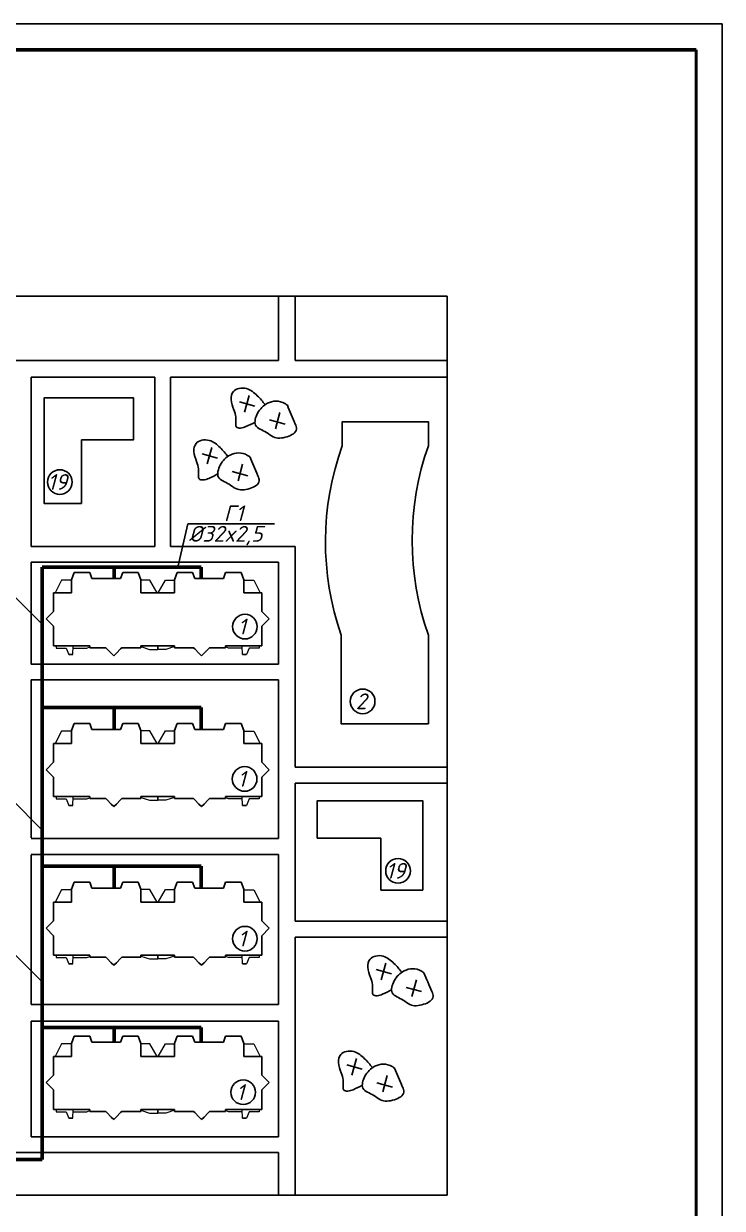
# Model space of a CAD drawing. Header units: millimetres. Extents: x -710977 to 10671, y -929782 to 89628.
# Drawn here: x 1560.2 to 1693.1, y 3954 to 4179.6 of the extents above; entities that cross this region are included whole.
import ezdxf

# ---------------------------------------------------------------- set-up
doc = ezdxf.new("R2010")
doc.units = ezdxf.units.MM
doc.header["$LTSCALE"] = 0.4
for name, color, linetype, lineweight in [('2', 5, 'Continuous', 50), ('5', 7, 'Continuous', 25), ('A-FLOR', 192, 'Continuous', 9), ('A-WALL', 113, 'Continuous', 9), ('газ', 7, 'Continuous', 40), ('основной', 7, 'Continuous', 60)]:
    doc.layers.add(name, color=color, linetype=linetype, lineweight=lineweight)
for name, color, linetype in [('VPORTS', 7, 'Continuous'), ('А1', 7, 'Continuous'), ('кварталыИнфо', 7, 'Continuous'), ('план', 7, 'Continuous')]:
    doc.layers.add(name, color=color, linetype=linetype)
doc.styles.add('текстовый', font='isocpeui.ttf', dxfattribs={"height": 5})

msp = doc.modelspace()

# ---------------------------------------------------------------- linework, layer by layer
at = {"linetype": 'ByBlock'}
for p, q in [((1369.066, 4127.785), (1640.78, 4127.785)), ((1640.78, 4127.785), (1640.78, 3956.54)), ((1640.78, 3956.54), (1369.066, 3956.54))]:
    msp.add_line(p, q, dxfattribs=at)
at = {"color": 7, "lineweight": 25}
for p, q in [((1570.689, 4075.109), (1571.841, 4075.109)), ((1579.92, 4075.109), (1581.072, 4075.109)), ((1591.445, 4075.109), (1590.293, 4075.109)), ((1600.676, 4075.109), (1599.524, 4075.109)), ((1573.827, 4073.957), (1574.979, 4073.957)), ((1597.539, 4073.957), (1596.387, 4073.957)), ((1573.935, 4060.805), (1575.087, 4060.805)), ((1579.779, 4060.805), (1580.931, 4060.805)), ((1591.587, 4060.805), (1590.435, 4060.805)), ((1597.43, 4060.805), (1596.278, 4060.805)), ((1576.045, 4060.551), (1576.86, 4059.737)), ((1577.819, 4059.754), (1578.634, 4060.569)), ((1593.546, 4059.754), (1592.732, 4060.569)), ((1595.32, 4060.551), (1594.506, 4059.737)), ((1570.689, 4046.385), (1571.841, 4046.385)), ((1573.827, 4045.233), (1574.979, 4045.233)), ((1579.92, 4046.385), (1581.072, 4046.385)), ((1591.445, 4046.385), (1590.293, 4046.385)), ((1597.539, 4045.233), (1596.387, 4045.233)), ((1600.676, 4046.385), (1599.524, 4046.385)), ((1573.935, 4032.081), (1575.087, 4032.081)), ((1576.045, 4031.828), (1576.86, 4031.013)), ((1577.819, 4031.03), (1578.634, 4031.845)), ((1579.779, 4032.081), (1580.931, 4032.081)), ((1591.587, 4032.081), (1590.435, 4032.081)), ((1593.546, 4031.03), (1592.732, 4031.845)), ((1595.32, 4031.828), (1594.506, 4031.013)), ((1597.43, 4032.081), (1596.278, 4032.081)), ((1570.689, 4016.178), (1571.841, 4016.178)), ((1579.92, 4016.178), (1581.072, 4016.178)), ((1591.445, 4016.178), (1590.293, 4016.178)), ((1600.676, 4016.178), (1599.524, 4016.178)), ((1573.827, 4015.026), (1574.979, 4015.026)), ((1597.539, 4015.026), (1596.387, 4015.026)), ((1573.935, 4001.874), (1575.087, 4001.874)), ((1576.045, 4001.62), (1576.86, 4000.805)), ((1577.819, 4000.823), (1578.634, 4001.637)), ((1579.779, 4001.874), (1580.931, 4001.874)), ((1591.587, 4001.874), (1590.435, 4001.874)), ((1593.546, 4000.823), (1592.732, 4001.637)), ((1595.32, 4001.62), (1594.506, 4000.805)), ((1597.43, 4001.874), (1596.278, 4001.874)), ((1570.689, 3986.807), (1571.841, 3986.807)), ((1579.92, 3986.807), (1581.072, 3986.807)), ((1591.445, 3986.807), (1590.293, 3986.807)), ((1600.676, 3986.807), (1599.524, 3986.807)), ((1573.827, 3985.655), (1574.979, 3985.655)), ((1597.539, 3985.655), (1596.387, 3985.655)), ((1573.935, 3972.503), (1575.087, 3972.503)), ((1576.045, 3972.249), (1576.86, 3971.435)), ((1577.819, 3971.452), (1578.634, 3972.267)), ((1579.779, 3972.503), (1580.931, 3972.503)), ((1591.587, 3972.503), (1590.435, 3972.503)), ((1593.546, 3971.452), (1592.732, 3972.267)), ((1595.32, 3972.249), (1594.506, 3971.435)), ((1597.43, 3972.503), (1596.278, 3972.503))]:
    msp.add_line(p, q, dxfattribs=at)
at = {"color": 0, "ltscale": 0.5}
for centre in [(1567.065, 4092.358), (1602.287, 4064.824), (1624.691, 4050.586), (1602.233, 4035.817), (1631.421, 4018.311), (1602.287, 4005.394), (1601.957, 3976.153)]:
    msp.add_circle(centre, 2.347, dxfattribs=at)
at = {"layer": '2', "color": 0, "lineweight": 60}
for p, q in [((1563.726, 3963.373), (1563.726, 4076.128)), ((1563.726, 4076.128), (1593.987, 4076.128)), ((1577.379, 4073.957), (1577.379, 4076.128)), ((1593.987, 4073.957), (1593.987, 4076.128)), ((1593.987, 4049.423), (1563.726, 4049.423)), ((1577.379, 4045.233), (1577.379, 4049.423)), ((1593.987, 4045.233), (1593.987, 4049.423)), ((1593.987, 4019.216), (1563.726, 4019.216)), ((1577.379, 4015.026), (1577.379, 4019.216)), ((1593.987, 4015.026), (1593.987, 4019.216)), ((1593.987, 3988.511), (1563.726, 3988.511)), ((1577.379, 3985.655), (1577.379, 3988.511)), ((1593.987, 3985.655), (1593.987, 3988.511)), ((1433.337, 3963.373), (1563.726, 3963.373))]:
    msp.add_line(p, q, dxfattribs=at)
at = {"layer": 'A-FLOR', "color": 0}
for p, q in [((1567.392, 4073.659), (1566.204, 4071.269)), ((1569.315, 4073.65), (1567.392, 4073.659)), ((1584.195, 4073.669), (1582.467, 4073.669)), ((1585.587, 4071.269), (1584.195, 4073.669)), ((1585.779, 4071.269), (1587.171, 4073.669)), ((1587.171, 4073.669), (1588.899, 4073.669)), ((1602.051, 4073.65), (1603.973, 4073.659)), ((1603.973, 4073.659), (1605.161, 4071.269)), ((1566.362, 4061.189), (1566.362, 4060.733)), ((1569.569, 4059.509), (1569.574, 4061.189)), ((1572.19, 4060.733), (1572.771, 4060.949)), ((1582.467, 4061.022), (1584.15, 4060.493)), ((1588.899, 4061.022), (1587.215, 4060.493)), ((1599.175, 4060.733), (1598.595, 4060.949)), ((1601.796, 4059.509), (1601.791, 4061.189)), ((1605.003, 4061.189), (1605.003, 4060.733)), ((1566.362, 4060.733), (1568.299, 4060.733)), ((1568.299, 4060.733), (1568.755, 4059.509)), ((1569.573, 4060.728), (1572.19, 4060.733)), ((1584.15, 4060.493), (1585.623, 4060.493)), ((1587.215, 4060.493), (1585.742, 4060.493)), ((1601.792, 4060.728), (1599.175, 4060.733)), ((1603.066, 4060.733), (1602.61, 4059.509)), ((1605.003, 4060.733), (1603.066, 4060.733)), ((1567.392, 4044.936), (1566.204, 4042.545)), ((1569.315, 4044.927), (1567.392, 4044.936)), ((1584.195, 4044.945), (1582.467, 4044.945)), ((1585.587, 4042.545), (1584.195, 4044.945)), ((1585.779, 4042.545), (1587.171, 4044.945)), ((1587.171, 4044.945), (1588.899, 4044.945)), ((1602.051, 4044.927), (1603.973, 4044.936)), ((1603.973, 4044.936), (1605.161, 4042.545)), ((1566.362, 4032.465), (1566.362, 4032.009)), ((1566.362, 4032.009), (1568.299, 4032.009)), ((1568.299, 4032.009), (1568.755, 4030.785)), ((1569.569, 4030.785), (1569.574, 4032.465)), ((1569.573, 4032.004), (1572.19, 4032.009)), ((1572.19, 4032.009), (1572.771, 4032.225)), ((1582.467, 4032.298), (1584.15, 4031.769)), ((1584.15, 4031.769), (1585.623, 4031.769)), ((1587.215, 4031.769), (1585.742, 4031.769)), ((1588.899, 4032.298), (1587.215, 4031.769)), ((1599.175, 4032.009), (1598.595, 4032.225)), ((1601.792, 4032.004), (1599.175, 4032.009)), ((1601.796, 4030.785), (1601.791, 4032.465)), ((1603.066, 4032.009), (1602.61, 4030.785)), ((1605.003, 4032.009), (1603.066, 4032.009)), ((1605.003, 4032.465), (1605.003, 4032.009)), ((1567.392, 4014.728), (1566.204, 4012.338)), ((1569.315, 4014.719), (1567.392, 4014.728)), ((1584.195, 4014.738), (1582.467, 4014.738)), ((1585.587, 4012.338), (1584.195, 4014.738)), ((1585.779, 4012.338), (1587.171, 4014.738)), ((1587.171, 4014.738), (1588.899, 4014.738)), ((1602.051, 4014.719), (1603.973, 4014.728)), ((1603.973, 4014.728), (1605.161, 4012.338)), ((1566.362, 4002.258), (1566.362, 4001.801)), ((1569.569, 4000.577), (1569.574, 4002.258)), ((1601.796, 4000.577), (1601.791, 4002.258)), ((1605.003, 4002.258), (1605.003, 4001.801)), ((1566.362, 4001.801), (1568.299, 4001.801)), ((1568.299, 4001.801), (1568.755, 4000.577)), ((1569.573, 4001.796), (1572.19, 4001.801)), ((1572.19, 4001.801), (1572.771, 4002.017)), ((1582.467, 4002.09), (1584.15, 4001.561)), ((1584.15, 4001.561), (1585.623, 4001.561)), ((1587.215, 4001.561), (1585.742, 4001.561)), ((1588.899, 4002.09), (1587.215, 4001.561)), ((1599.175, 4001.801), (1598.595, 4002.017)), ((1601.792, 4001.796), (1599.175, 4001.801)), ((1603.066, 4001.801), (1602.61, 4000.577)), ((1605.003, 4001.801), (1603.066, 4001.801)), ((1567.392, 3985.358), (1566.204, 3982.967)), ((1569.315, 3985.349), (1567.392, 3985.358)), ((1584.195, 3985.367), (1582.467, 3985.367)), ((1585.587, 3982.967), (1584.195, 3985.367)), ((1585.779, 3982.967), (1587.171, 3985.367)), ((1587.171, 3985.367), (1588.899, 3985.367)), ((1602.051, 3985.349), (1603.973, 3985.358)), ((1603.973, 3985.358), (1605.161, 3982.967)), ((1566.362, 3972.887), (1566.362, 3972.431)), ((1569.569, 3971.207), (1569.574, 3972.887)), ((1601.796, 3971.207), (1601.791, 3972.887)), ((1605.003, 3972.887), (1605.003, 3972.431)), ((1566.362, 3972.431), (1568.299, 3972.431)), ((1568.299, 3972.431), (1568.755, 3971.207)), ((1569.573, 3972.426), (1572.19, 3972.431)), ((1572.19, 3972.431), (1572.771, 3972.647)), ((1582.467, 3972.72), (1584.15, 3972.191)), ((1584.15, 3972.191), (1585.623, 3972.191)), ((1587.215, 3972.191), (1585.742, 3972.191)), ((1588.899, 3972.72), (1587.215, 3972.191)), ((1599.175, 3972.431), (1598.595, 3972.647)), ((1601.792, 3972.426), (1599.175, 3972.431)), ((1603.066, 3972.431), (1602.61, 3971.207)), ((1605.003, 3972.431), (1603.066, 3972.431))]:
    msp.add_line(p, q, dxfattribs=at)
at = {"layer": 'A-WALL', "lineweight": 25}
for p, q in [((1569.82, 4075.109), (1569.315, 4073.761)), ((1570.689, 4075.109), (1569.82, 4075.109)), ((1572.745, 4075.109), (1571.841, 4075.109)), ((1573.177, 4073.957), (1572.745, 4075.109)), ((1579.036, 4075.109), (1578.604, 4073.957)), ((1579.92, 4075.109), (1579.036, 4075.109)), ((1581.961, 4075.109), (1581.072, 4075.109)), ((1582.467, 4073.761), (1581.961, 4075.109)), ((1588.899, 4073.761), (1589.404, 4075.109)), ((1589.404, 4075.109), (1590.293, 4075.109)), ((1591.445, 4075.109), (1592.329, 4075.109)), ((1592.329, 4075.109), (1592.761, 4073.957)), ((1598.188, 4073.957), (1598.62, 4075.109)), ((1598.62, 4075.109), (1599.524, 4075.109)), ((1600.676, 4075.109), (1601.545, 4075.109)), ((1601.545, 4075.109), (1602.051, 4073.761)), ((1569.315, 4073.761), (1569.315, 4071.269)), ((1573.827, 4073.957), (1573.177, 4073.957)), ((1576.803, 4073.957), (1574.979, 4073.957)), ((1578.604, 4073.957), (1577.955, 4073.957)), ((1582.467, 4071.269), (1582.467, 4073.761)), ((1588.899, 4071.269), (1588.899, 4073.761)), ((1592.761, 4073.957), (1593.411, 4073.957)), ((1594.563, 4073.957), (1596.387, 4073.957)), ((1597.539, 4073.957), (1598.188, 4073.957)), ((1602.051, 4073.761), (1602.051, 4071.269)), ((1565.859, 4071.269), (1565.859, 4067.728)), ((1567.395, 4071.269), (1565.859, 4071.269)), ((1569.315, 4071.269), (1568.126, 4071.269)), ((1583.139, 4071.269), (1582.467, 4071.269)), ((1585.683, 4071.269), (1583.87, 4071.269)), ((1585.683, 4071.269), (1587.495, 4071.269)), ((1588.227, 4071.269), (1588.899, 4071.269)), ((1602.051, 4071.269), (1603.239, 4071.269)), ((1603.383, 4071.269), (1605.507, 4071.269)), ((1605.507, 4071.269), (1605.507, 4067.728)), ((1565.859, 4067.728), (1564.435, 4066.305)), ((1605.507, 4067.728), (1606.93, 4066.305)), ((1564.435, 4066.305), (1565.859, 4064.882)), ((1606.93, 4066.305), (1605.507, 4064.882)), ((1565.859, 4064.882), (1565.859, 4061.189)), ((1605.507, 4064.882), (1605.507, 4061.189)), ((1565.859, 4061.189), (1567.163, 4061.189)), ((1568.093, 4061.189), (1570.53, 4061.189)), ((1571.262, 4061.189), (1572.771, 4061.189)), ((1572.771, 4061.189), (1572.771, 4060.805)), ((1572.771, 4060.805), (1573.935, 4060.805)), ((1575.087, 4060.805), (1575.791, 4060.805)), ((1575.791, 4060.805), (1576.045, 4060.551)), ((1578.634, 4060.569), (1578.87, 4060.805)), ((1578.87, 4060.805), (1579.779, 4060.805)), ((1580.931, 4060.805), (1582.467, 4060.805)), ((1582.467, 4060.805), (1582.467, 4061.189)), ((1582.467, 4061.189), (1584.039, 4061.189)), ((1584.183, 4061.189), (1585.623, 4061.189)), ((1587.182, 4061.189), (1585.742, 4061.189)), ((1588.899, 4061.189), (1587.326, 4061.189)), ((1588.899, 4060.805), (1588.899, 4061.189)), ((1590.435, 4060.805), (1588.899, 4060.805)), ((1592.495, 4060.805), (1591.587, 4060.805)), ((1592.732, 4060.569), (1592.495, 4060.805)), ((1595.574, 4060.805), (1595.32, 4060.551)), ((1596.278, 4060.805), (1595.574, 4060.805)), ((1598.595, 4060.805), (1597.43, 4060.805)), ((1600.103, 4061.189), (1598.595, 4061.189)), ((1598.595, 4061.189), (1598.595, 4060.805)), ((1602.675, 4061.189), (1600.835, 4061.189)), ((1605.507, 4061.189), (1604.202, 4061.189)), ((1569.82, 4046.385), (1569.315, 4045.037)), ((1569.315, 4045.037), (1569.315, 4042.545)), ((1570.689, 4046.385), (1569.82, 4046.385)), ((1572.745, 4046.385), (1571.841, 4046.385)), ((1573.177, 4045.233), (1572.745, 4046.385)), ((1573.827, 4045.233), (1573.177, 4045.233)), ((1576.803, 4045.233), (1574.979, 4045.233)), ((1578.604, 4045.233), (1577.955, 4045.233)), ((1579.036, 4046.385), (1578.604, 4045.233)), ((1579.92, 4046.385), (1579.036, 4046.385)), ((1581.961, 4046.385), (1581.072, 4046.385)), ((1582.467, 4045.037), (1581.961, 4046.385)), ((1582.467, 4042.545), (1582.467, 4045.037)), ((1588.899, 4045.037), (1589.404, 4046.385)), ((1588.899, 4042.545), (1588.899, 4045.037)), ((1589.404, 4046.385), (1590.293, 4046.385)), ((1591.445, 4046.385), (1592.329, 4046.385)), ((1592.329, 4046.385), (1592.761, 4045.233)), ((1592.761, 4045.233), (1593.411, 4045.233)), ((1594.563, 4045.233), (1596.387, 4045.233)), ((1597.539, 4045.233), (1598.188, 4045.233)), ((1598.188, 4045.233), (1598.62, 4046.385)), ((1598.62, 4046.385), (1599.524, 4046.385)), ((1600.676, 4046.385), (1601.545, 4046.385)), ((1601.545, 4046.385), (1602.051, 4045.037)), ((1602.051, 4045.037), (1602.051, 4042.545)), ((1565.859, 4042.545), (1565.859, 4039.004)), ((1567.395, 4042.545), (1565.859, 4042.545)), ((1569.315, 4042.545), (1568.126, 4042.545)), ((1583.139, 4042.545), (1582.467, 4042.545)), ((1585.683, 4042.545), (1583.87, 4042.545)), ((1585.683, 4042.545), (1587.495, 4042.545)), ((1588.227, 4042.545), (1588.899, 4042.545)), ((1602.051, 4042.545), (1603.239, 4042.545)), ((1603.383, 4042.545), (1605.507, 4042.545)), ((1605.507, 4042.545), (1605.507, 4039.004)), ((1565.859, 4039.004), (1564.435, 4037.581)), ((1605.507, 4039.004), (1606.93, 4037.581)), ((1564.435, 4037.581), (1565.859, 4036.158)), ((1565.859, 4036.158), (1565.859, 4032.465)), ((1606.93, 4037.581), (1605.507, 4036.158)), ((1605.507, 4036.158), (1605.507, 4032.465)), ((1565.859, 4032.465), (1567.163, 4032.465)), ((1568.093, 4032.465), (1570.53, 4032.465)), ((1571.262, 4032.465), (1572.771, 4032.465)), ((1572.771, 4032.465), (1572.771, 4032.081)), ((1572.771, 4032.081), (1573.935, 4032.081)), ((1575.087, 4032.081), (1575.791, 4032.081)), ((1575.791, 4032.081), (1576.045, 4031.828)), ((1578.634, 4031.845), (1578.87, 4032.081)), ((1578.87, 4032.081), (1579.779, 4032.081)), ((1580.931, 4032.081), (1582.467, 4032.081)), ((1582.467, 4032.081), (1582.467, 4032.465)), ((1582.467, 4032.465), (1584.039, 4032.465)), ((1584.183, 4032.465), (1585.623, 4032.465)), ((1587.182, 4032.465), (1585.742, 4032.465)), ((1588.899, 4032.465), (1587.326, 4032.465)), ((1588.899, 4032.081), (1588.899, 4032.465)), ((1590.435, 4032.081), (1588.899, 4032.081)), ((1592.495, 4032.081), (1591.587, 4032.081)), ((1592.732, 4031.845), (1592.495, 4032.081)), ((1595.574, 4032.081), (1595.32, 4031.828)), ((1596.278, 4032.081), (1595.574, 4032.081)), ((1598.595, 4032.081), (1597.43, 4032.081)), ((1600.103, 4032.465), (1598.595, 4032.465)), ((1598.595, 4032.465), (1598.595, 4032.081)), ((1602.675, 4032.465), (1600.835, 4032.465)), ((1605.507, 4032.465), (1604.202, 4032.465)), ((1569.82, 4016.178), (1569.315, 4014.829)), ((1570.689, 4016.178), (1569.82, 4016.178)), ((1572.745, 4016.178), (1571.841, 4016.178)), ((1573.177, 4015.026), (1572.745, 4016.178)), ((1579.036, 4016.178), (1578.604, 4015.026)), ((1579.92, 4016.178), (1579.036, 4016.178)), ((1581.961, 4016.178), (1581.072, 4016.178)), ((1582.467, 4014.829), (1581.961, 4016.178)), ((1588.899, 4014.829), (1589.404, 4016.178)), ((1589.404, 4016.178), (1590.293, 4016.178)), ((1591.445, 4016.178), (1592.329, 4016.178)), ((1592.329, 4016.178), (1592.761, 4015.026)), ((1598.188, 4015.026), (1598.62, 4016.178)), ((1598.62, 4016.178), (1599.524, 4016.178)), ((1600.676, 4016.178), (1601.545, 4016.178)), ((1601.545, 4016.178), (1602.051, 4014.829)), ((1569.315, 4014.829), (1569.315, 4012.338)), ((1573.827, 4015.026), (1573.177, 4015.026)), ((1576.803, 4015.026), (1574.979, 4015.026)), ((1578.604, 4015.026), (1577.955, 4015.026)), ((1582.467, 4012.338), (1582.467, 4014.829)), ((1588.899, 4012.338), (1588.899, 4014.829)), ((1592.761, 4015.026), (1593.411, 4015.026)), ((1594.563, 4015.026), (1596.387, 4015.026)), ((1597.539, 4015.026), (1598.188, 4015.026)), ((1602.051, 4014.829), (1602.051, 4012.338)), ((1565.859, 4012.338), (1565.859, 4008.796)), ((1567.395, 4012.338), (1565.859, 4012.338)), ((1569.315, 4012.338), (1568.126, 4012.338)), ((1583.139, 4012.338), (1582.467, 4012.338)), ((1585.683, 4012.338), (1583.87, 4012.338)), ((1585.683, 4012.338), (1587.495, 4012.338)), ((1588.227, 4012.338), (1588.899, 4012.338)), ((1602.051, 4012.338), (1603.239, 4012.338)), ((1603.383, 4012.338), (1605.507, 4012.338)), ((1605.507, 4012.338), (1605.507, 4008.796)), ((1565.859, 4008.796), (1564.435, 4007.373)), ((1564.435, 4007.373), (1565.859, 4005.95)), ((1605.507, 4008.796), (1606.93, 4007.373)), ((1606.93, 4007.373), (1605.507, 4005.95)), ((1565.859, 4005.95), (1565.859, 4002.258)), ((1605.507, 4005.95), (1605.507, 4002.258)), ((1565.859, 4002.258), (1567.163, 4002.258)), ((1568.093, 4002.258), (1570.53, 4002.258)), ((1571.262, 4002.258), (1572.771, 4002.258)), ((1572.771, 4002.258), (1572.771, 4001.874)), ((1582.467, 4001.874), (1582.467, 4002.258)), ((1582.467, 4002.258), (1584.039, 4002.258)), ((1584.183, 4002.258), (1585.623, 4002.258)), ((1587.182, 4002.258), (1585.742, 4002.258)), ((1588.899, 4002.258), (1587.326, 4002.258)), ((1588.899, 4001.874), (1588.899, 4002.258)), ((1600.103, 4002.258), (1598.595, 4002.258)), ((1598.595, 4002.258), (1598.595, 4001.874)), ((1602.675, 4002.258), (1600.835, 4002.258)), ((1605.507, 4002.258), (1604.202, 4002.258)), ((1572.771, 4001.874), (1573.935, 4001.874)), ((1575.087, 4001.874), (1575.791, 4001.874)), ((1575.791, 4001.874), (1576.045, 4001.62)), ((1578.634, 4001.637), (1578.87, 4001.874)), ((1578.87, 4001.874), (1579.779, 4001.874)), ((1580.931, 4001.874), (1582.467, 4001.874)), ((1590.435, 4001.874), (1588.899, 4001.874)), ((1592.495, 4001.874), (1591.587, 4001.874)), ((1592.732, 4001.637), (1592.495, 4001.874)), ((1595.574, 4001.874), (1595.32, 4001.62)), ((1596.278, 4001.874), (1595.574, 4001.874)), ((1598.595, 4001.874), (1597.43, 4001.874)), ((1569.82, 3986.807), (1569.315, 3985.459)), ((1570.689, 3986.807), (1569.82, 3986.807)), ((1572.745, 3986.807), (1571.841, 3986.807)), ((1573.177, 3985.655), (1572.745, 3986.807)), ((1579.036, 3986.807), (1578.604, 3985.655)), ((1579.92, 3986.807), (1579.036, 3986.807)), ((1581.961, 3986.807), (1581.072, 3986.807)), ((1582.467, 3985.459), (1581.961, 3986.807)), ((1588.899, 3985.459), (1589.404, 3986.807)), ((1589.404, 3986.807), (1590.293, 3986.807)), ((1591.445, 3986.807), (1592.329, 3986.807)), ((1592.329, 3986.807), (1592.761, 3985.655)), ((1598.188, 3985.655), (1598.62, 3986.807)), ((1598.62, 3986.807), (1599.524, 3986.807)), ((1600.676, 3986.807), (1601.545, 3986.807)), ((1601.545, 3986.807), (1602.051, 3985.459)), ((1569.315, 3985.459), (1569.315, 3982.967)), ((1573.827, 3985.655), (1573.177, 3985.655)), ((1576.803, 3985.655), (1574.979, 3985.655)), ((1578.604, 3985.655), (1577.955, 3985.655)), ((1582.467, 3982.967), (1582.467, 3985.459)), ((1588.899, 3982.967), (1588.899, 3985.459)), ((1592.761, 3985.655), (1593.411, 3985.655)), ((1594.563, 3985.655), (1596.387, 3985.655)), ((1597.539, 3985.655), (1598.188, 3985.655)), ((1602.051, 3985.459), (1602.051, 3982.967)), ((1565.859, 3982.967), (1565.859, 3979.426)), ((1567.395, 3982.967), (1565.859, 3982.967)), ((1569.315, 3982.967), (1568.126, 3982.967)), ((1583.139, 3982.967), (1582.467, 3982.967)), ((1585.683, 3982.967), (1583.87, 3982.967)), ((1585.683, 3982.967), (1587.495, 3982.967)), ((1588.227, 3982.967), (1588.899, 3982.967)), ((1602.051, 3982.967), (1603.239, 3982.967)), ((1603.383, 3982.967), (1605.507, 3982.967)), ((1605.507, 3982.967), (1605.507, 3979.426)), ((1565.859, 3979.426), (1564.435, 3978.003)), ((1564.435, 3978.003), (1565.859, 3976.58)), ((1605.507, 3979.426), (1606.93, 3978.003)), ((1606.93, 3978.003), (1605.507, 3976.58)), ((1565.859, 3976.58), (1565.859, 3972.887)), ((1605.507, 3976.58), (1605.507, 3972.887)), ((1565.859, 3972.887), (1567.163, 3972.887)), ((1568.093, 3972.887), (1570.53, 3972.887)), ((1571.262, 3972.887), (1572.771, 3972.887)), ((1572.771, 3972.887), (1572.771, 3972.503)), ((1582.467, 3972.503), (1582.467, 3972.887)), ((1582.467, 3972.887), (1584.039, 3972.887)), ((1584.183, 3972.887), (1585.623, 3972.887)), ((1587.182, 3972.887), (1585.742, 3972.887)), ((1588.899, 3972.887), (1587.326, 3972.887)), ((1588.899, 3972.503), (1588.899, 3972.887)), ((1600.103, 3972.887), (1598.595, 3972.887)), ((1598.595, 3972.887), (1598.595, 3972.503)), ((1602.675, 3972.887), (1600.835, 3972.887)), ((1605.507, 3972.887), (1604.202, 3972.887)), ((1572.771, 3972.503), (1573.935, 3972.503)), ((1575.087, 3972.503), (1575.791, 3972.503)), ((1575.791, 3972.503), (1576.045, 3972.249)), ((1578.634, 3972.267), (1578.87, 3972.503)), ((1578.87, 3972.503), (1579.779, 3972.503)), ((1580.931, 3972.503), (1582.467, 3972.503)), ((1590.435, 3972.503), (1588.899, 3972.503)), ((1592.495, 3972.503), (1591.587, 3972.503)), ((1592.732, 3972.267), (1592.495, 3972.503)), ((1595.574, 3972.503), (1595.32, 3972.249)), ((1596.278, 3972.503), (1595.574, 3972.503)), ((1598.595, 3972.503), (1597.43, 3972.503))]:
    msp.add_line(p, q, dxfattribs=at)
at = {"layer": 'A-WALL'}
for p, q in [((1585.623, 4061.189), (1585.623, 4060.493)), ((1585.742, 4061.189), (1585.742, 4060.493)), ((1585.623, 4060.493), (1585.742, 4060.493)), ((1585.623, 4032.465), (1585.623, 4031.769)), ((1585.623, 4031.769), (1585.742, 4031.769)), ((1585.742, 4032.465), (1585.742, 4031.769)), ((1585.623, 4002.258), (1585.623, 4001.561)), ((1585.742, 4002.258), (1585.742, 4001.561)), ((1585.623, 4001.561), (1585.742, 4001.561)), ((1585.623, 3972.887), (1585.623, 3972.191)), ((1585.742, 3972.887), (1585.742, 3972.191)), ((1585.623, 3972.191), (1585.742, 3972.191))]:
    msp.add_line(p, q, dxfattribs=at)
at = {"layer": 'VPORTS'}
for p, q in [((1567.395, 4071.269), (1568.913, 4071.269)), ((1583.139, 4071.269), (1584.657, 4071.269)), ((1588.227, 4071.269), (1586.709, 4071.269)), ((1603.383, 4071.269), (1602.453, 4071.269)), ((1567.163, 4061.189), (1568.093, 4061.189)), ((1570.53, 4061.189), (1572.048, 4061.189)), ((1583.253, 4061.189), (1584.183, 4061.189)), ((1584.039, 4061.189), (1584.183, 4061.189)), ((1588.113, 4061.189), (1587.182, 4061.189)), ((1587.326, 4061.189), (1587.182, 4061.189)), ((1600.835, 4061.189), (1599.317, 4061.189)), ((1604.202, 4061.189), (1602.675, 4061.189)), ((1567.395, 4042.545), (1568.913, 4042.545)), ((1583.139, 4042.545), (1584.657, 4042.545)), ((1588.227, 4042.545), (1586.709, 4042.545)), ((1603.383, 4042.545), (1602.453, 4042.545)), ((1567.163, 4032.465), (1568.093, 4032.465)), ((1570.53, 4032.465), (1572.048, 4032.465)), ((1583.253, 4032.465), (1584.183, 4032.465)), ((1584.039, 4032.465), (1584.183, 4032.465)), ((1588.113, 4032.465), (1587.182, 4032.465)), ((1587.326, 4032.465), (1587.182, 4032.465)), ((1600.835, 4032.465), (1599.317, 4032.465)), ((1604.202, 4032.465), (1602.675, 4032.465)), ((1567.395, 4012.338), (1568.913, 4012.338)), ((1583.139, 4012.338), (1584.657, 4012.338)), ((1588.227, 4012.338), (1586.709, 4012.338)), ((1603.383, 4012.338), (1602.453, 4012.338)), ((1567.163, 4002.258), (1568.093, 4002.258)), ((1570.53, 4002.258), (1572.048, 4002.258)), ((1583.253, 4002.258), (1584.183, 4002.258)), ((1584.039, 4002.258), (1584.183, 4002.258)), ((1588.113, 4002.258), (1587.182, 4002.258)), ((1587.326, 4002.258), (1587.182, 4002.258)), ((1600.835, 4002.258), (1599.317, 4002.258)), ((1604.202, 4002.258), (1602.675, 4002.258)), ((1567.395, 3982.967), (1568.913, 3982.967)), ((1583.139, 3982.967), (1584.657, 3982.967)), ((1588.227, 3982.967), (1586.709, 3982.967)), ((1603.383, 3982.967), (1602.453, 3982.967)), ((1567.163, 3972.887), (1568.093, 3972.887)), ((1570.53, 3972.887), (1572.048, 3972.887)), ((1583.253, 3972.887), (1584.183, 3972.887)), ((1584.039, 3972.887), (1584.183, 3972.887)), ((1588.113, 3972.887), (1587.182, 3972.887)), ((1587.326, 3972.887), (1587.182, 3972.887)), ((1600.835, 3972.887), (1599.317, 3972.887)), ((1604.202, 3972.887), (1602.675, 3972.887))]:
    msp.add_line(p, q, dxfattribs=at)
at = {"layer": 'А1'}
for p, q in [((852.127, 4179.644), (1693.127, 4179.644)), ((1693.127, 4179.644), (1693.127, 3585.644))]:
    msp.add_line(p, q, dxfattribs=at)
at = {"layer": 'А1', "color": 0, "lineweight": 50}
msp.add_line((1688.127, 4174.644), (1688.127, 3590.644), dxfattribs=at)
at = {"layer": 'газ', "color": 0, "lineweight": 25, "ltscale": 0.08}
for p, q in [((1591.413, 4084.424), (1589.536, 4076.128)), ((1591.413, 4084.424), (1607.899, 4084.424)), ((1557.874, 4071.144), (1563.726, 4065.285)), ((1557.874, 4031.933), (1563.726, 4026.074)), ((1557.874, 4003.04), (1563.726, 3997.181))]:
    msp.add_line(p, q, dxfattribs=at)
at = {"layer": 'кварталыИнфо', "ltscale": 0.12}
for p, q in [((1608.674, 4115.517), (1608.674, 4127.785)), ((1609.937, 4127.785), (1613.137, 4127.785)), ((1611.874, 4115.517), (1611.874, 4127.785)), ((1369.066, 4115.517), (1608.674, 4115.517)), ((1611.874, 4115.517), (1640.78, 4115.517)), ((1561.589, 4080.066), (1561.589, 4112.317)), ((1585.132, 4112.317), (1561.589, 4112.317)), ((1585.132, 4112.317), (1585.132, 4080.066)), ((1608.674, 4112.317), (1588.132, 4112.317)), ((1588.132, 4080.066), (1588.132, 4112.317)), ((1608.674, 4112.317), (1640.78, 4112.317)), ((1561.589, 4080.066), (1585.132, 4080.066)), ((1588.132, 4080.066), (1608.674, 4080.066)), ((1611.874, 4080.066), (1608.674, 4080.066)), ((1611.874, 4038.029), (1611.874, 4080.066)), ((1561.589, 4057.676), (1561.589, 4077.066)), ((1608.674, 4077.066), (1561.589, 4077.066)), ((1608.674, 4077.066), (1608.674, 4057.676)), ((1577.955, 4073.957), (1576.803, 4073.957)), ((1593.411, 4073.957), (1594.563, 4073.957)), ((1569.569, 4059.509), (1568.755, 4059.509)), ((1576.86, 4059.737), (1577.331, 4059.266)), ((1577.331, 4059.266), (1577.819, 4059.754)), ((1593.546, 4059.754), (1594.035, 4059.266)), ((1594.035, 4059.266), (1594.506, 4059.737)), ((1601.796, 4059.509), (1602.61, 4059.509)), ((1561.589, 4057.676), (1608.674, 4057.676)), ((1561.589, 4024.591), (1561.589, 4054.676)), ((1608.674, 4054.676), (1561.589, 4054.676)), ((1608.674, 4054.676), (1608.674, 4024.447)), ((1577.955, 4045.233), (1576.803, 4045.233)), ((1593.411, 4045.233), (1594.563, 4045.233)), ((1640.78, 4038.029), (1611.874, 4038.029)), ((1611.874, 4035.029), (1640.78, 4035.029)), ((1611.874, 4024.591), (1611.874, 4035.029)), ((1569.569, 4030.785), (1568.755, 4030.785)), ((1576.86, 4031.013), (1577.331, 4030.542)), ((1577.331, 4030.542), (1577.819, 4031.03)), ((1593.546, 4031.03), (1594.035, 4030.542)), ((1594.035, 4030.542), (1594.506, 4031.013)), ((1601.796, 4030.785), (1602.61, 4030.785)), ((1608.674, 4024.447), (1561.589, 4024.447)), ((1611.874, 4024.591), (1611.874, 4008.712)), ((1561.589, 4021.447), (1608.674, 4021.447)), ((1561.589, 4013.355), (1561.589, 4021.391)), ((1608.674, 4021.447), (1608.674, 3992.886)), ((1577.955, 4015.026), (1576.803, 4015.026)), ((1593.411, 4015.026), (1594.563, 4015.026)), ((1561.589, 4013.355), (1561.589, 3992.886)), ((1611.874, 4008.712), (1640.787, 4008.712)), ((1640.787, 4008.712), (1640.787, 4005.712)), ((1640.787, 4005.712), (1611.874, 4005.712)), ((1611.874, 4005.712), (1611.874, 3956.54)), ((1569.569, 4000.577), (1568.755, 4000.577)), ((1576.86, 4000.805), (1577.331, 4000.334)), ((1577.331, 4000.334), (1577.819, 4000.823)), ((1593.546, 4000.823), (1594.035, 4000.334)), ((1594.035, 4000.334), (1594.506, 4000.805)), ((1601.796, 4000.577), (1602.61, 4000.577)), ((1561.589, 3992.886), (1608.674, 3992.886)), ((1561.589, 3989.686), (1608.674, 3989.686)), ((1561.589, 3989.686), (1561.589, 3967.661)), ((1608.674, 3989.686), (1608.674, 3967.661)), ((1577.955, 3985.655), (1576.803, 3985.655)), ((1593.411, 3985.655), (1594.563, 3985.655)), ((1569.569, 3971.207), (1568.755, 3971.207)), ((1576.86, 3971.435), (1577.331, 3970.964)), ((1577.331, 3970.964), (1577.819, 3971.452)), ((1593.546, 3971.452), (1594.035, 3970.964)), ((1594.035, 3970.964), (1594.506, 3971.435)), ((1601.796, 3971.207), (1602.61, 3971.207)), ((1561.589, 3967.661), (1608.674, 3967.661)), ((1558.389, 3964.661), (1608.674, 3964.661)), ((1608.674, 3964.661), (1608.674, 3956.54))]:
    msp.add_line(p, q, dxfattribs=at)
for points in [[(1571.176, 4100.41), (1571.176, 4088.288), (1564.078, 4088.288), (1564.078, 4108.369), (1571.176, 4108.369)], [(1571.176, 4100.41), (1581.088, 4100.41), (1581.088, 4108.369), (1571.176, 4108.369)], [(1620.81, 4099.283), (1620.81, 4103.852), (1637.202, 4103.852), (1637.202, 4099.283)], [(1620.595, 4063.221), (1620.595, 4063.221), (1620.595, 4046.324), (1637.202, 4046.324), (1637.202, 4063.221)], [(1628.166, 4024.565), (1616.045, 4024.565), (1616.045, 4031.662), (1636.125, 4031.662), (1636.125, 4024.565)], [(1628.166, 4024.565), (1628.166, 4014.653), (1636.125, 4014.653), (1636.125, 4024.565)]]:
    msp.add_lwpolyline(points, dxfattribs=at)
for centre, start, end in [((1671.8, 4080.947), 160.22111, 199.0955), ((1688.3, 4081.252), 160.56316, 199.43684)]:
    msp.add_arc(centre, 54.186, start, end, dxfattribs=at)
at = {"layer": 'основной'}
msp.add_line((872.127, 4174.644), (1688.127, 4174.644), dxfattribs=at)
at = {"layer": 'план', "color": 0}
for p, q in [((1602.207, 4105.679), (1603.078, 4108.827)), ((1604.188, 4106.79), (1601.244, 4107.604)), ((1609.919, 4103.408), (1606.975, 4104.222)), ((1608.078, 4102.48), (1608.948, 4105.628)), ((1597.088, 4096.924), (1594.144, 4097.738)), ((1595.107, 4095.814), (1595.978, 4098.962)), ((1600.978, 4092.615), (1601.848, 4095.763)), ((1602.819, 4093.543), (1599.875, 4094.357)), ((1628.208, 3997.58), (1629.078, 4000.727)), ((1630.188, 3998.69), (1627.244, 3999.504)), ((1635.919, 3995.308), (1632.975, 3996.122)), ((1634.078, 3994.381), (1634.949, 3997.528)), ((1622.631, 3979.417), (1623.502, 3982.565)), ((1624.612, 3980.527), (1621.668, 3981.342)), ((1630.343, 3977.146), (1627.399, 3977.96)), ((1628.501, 3976.218), (1629.372, 3979.366))]:
    msp.add_line(p, q, dxfattribs=at)
for points in [[(1606.149, 4107.105), (1604.647, 4108.791), (1602.611, 4110.151), (1601.173, 4110.186), (1600.1, 4109.578), (1599.681, 4108.064), (1600.188, 4106.108), (1600.546, 4104.728), (1600.546, 4103.382), (1600.689, 4102.829), (1601.422, 4102.626), (1602.49, 4102.903), (1604.2, 4103.762)], [(1610.359, 4106.983), (1611.871, 4103.407), (1612.119, 4102.452), (1610.299, 4100.991), (1607.675, 4100.966), (1606.386, 4101.804), (1604.324, 4103.183), (1604.7, 4105.448), (1606.575, 4107.356), (1608.19, 4107.775), (1609.908, 4107.3), (1610.359, 4106.983)], [(1599.049, 4097.24), (1597.547, 4098.925), (1595.511, 4100.285), (1594.073, 4100.321), (1592.999, 4099.713), (1592.581, 4098.198), (1593.088, 4096.243), (1593.446, 4094.862), (1593.446, 4093.516), (1593.589, 4092.963), (1594.322, 4092.76), (1595.39, 4093.037), (1597.1, 4093.896)], [(1603.259, 4097.117), (1604.771, 4093.541), (1605.019, 4092.586), (1603.199, 4091.126), (1600.575, 4091.101), (1599.286, 4091.938), (1597.224, 4093.318), (1597.6, 4095.582), (1599.475, 4097.49), (1601.09, 4097.909), (1602.807, 4097.434), (1603.259, 4097.117)], [(1632.149, 3999.006), (1630.648, 4000.691), (1628.611, 4002.051), (1627.173, 4002.087), (1626.1, 4001.478), (1625.681, 3999.964), (1626.188, 3998.009), (1626.546, 3996.628), (1626.546, 3995.282), (1626.69, 3994.729), (1627.423, 3994.526), (1628.49, 3994.803), (1630.201, 3995.662)], [(1636.36, 3998.883), (1637.872, 3995.307), (1638.119, 3994.352), (1636.299, 3992.892), (1633.675, 3992.866), (1632.387, 3993.704), (1630.324, 3995.083), (1630.7, 3997.348), (1632.575, 3999.256), (1634.19, 3999.675), (1635.908, 3999.2), (1636.36, 3998.883)], [(1626.573, 3980.843), (1625.071, 3982.529), (1623.035, 3983.889), (1621.597, 3983.924), (1620.523, 3983.316), (1620.105, 3981.801), (1620.612, 3979.846), (1620.97, 3978.466), (1620.969, 3977.119), (1621.113, 3976.566), (1621.846, 3976.363), (1622.914, 3976.64), (1624.624, 3977.5)], [(1630.783, 3980.72), (1632.295, 3977.145), (1632.543, 3976.189), (1630.723, 3974.729), (1628.099, 3974.704), (1626.81, 3975.542), (1624.748, 3976.921), (1625.124, 3979.185), (1626.998, 3981.094), (1628.614, 3981.513), (1630.331, 3981.038), (1630.783, 3980.72)]]:
    msp.add_spline(points, degree=3, dxfattribs=at)

# ---------------------------------------------------------------- texts
at = {"layer": '5', "color": 0, "style": 'текстовый'}
for s, p in [('19', (1564.75, 4090.872)), ('1', (1600.974, 4063.338)), ('2', (1623.378, 4049.1)), ('1', (1600.92, 4034.33)), ('19', (1629.106, 4016.824)), ('1', (1600.974, 4003.908)), ('1', (1600.644, 3974.666))]:
    msp.add_text(s, height=3, dxfattribs=at).set_placement(p)
at = {"layer": 'газ', "color": 0, "lineweight": 25, "ltscale": 0.08, "style": 'текстовый'}
for s, p in [('Г1', (1598.269, 4084.903)), ('%%C32x2,5', (1591.602, 4081.003))]:
    msp.add_text(s, height=3, dxfattribs=at).set_placement(p)

doc.saveas('drawing.dxf')
